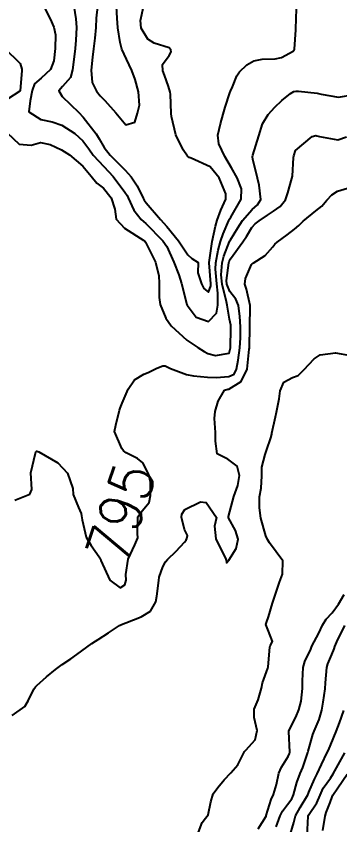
# Model space of a CAD drawing. Header units: metres. Extents: x 307586 to 320046, y 7427249 to 7434250.
# Drawn here: x 319597.7 to 319628.2, y 7428049.3 to 7428125.5 of the extents above; entities that cross this region are included whole.
import ezdxf
from ezdxf.enums import TextEntityAlignment as Align

# ---------------------------------------------------------------- set-up
doc = ezdxf.new("R2010")
doc.units = ezdxf.units.M
doc.header["$MEASUREMENT"] = 0
for name, color, linetype in [('Cotas', 45, 'Continuous'), ('Curvas de Nivel 1m', 11, 'Continuous'), ('Curvas de Nivel 5m', 15, 'Continuous')]:
    doc.layers.add(name, color=color, linetype=linetype)
doc.styles.add('Style-STANDARD', font='STANDARD.shx')

msp = doc.modelspace()

# ---------------------------------------------------------------- linework, layer by layer
at = {"layer": 'Curvas de Nivel 1m', "flags": 128}
for points, elevation in [([(319600.335, 7428126.448), (319600.94, 7428125.204), (319601.278, 7428124.433), (319601.442, 7428123.717), (319601.42, 7428122.431), (319601.297, 7428121.26), (319600.981, 7428120.437), (319600.105, 7428119.63), (319599.46, 7428119.096), (319599.265, 7428118.458), (319599.053, 7428117.485), (319598.947, 7428116.461), (319600.056, 7428115.744), (319601.126, 7428115.506), (319602.051, 7428115.185), (319603.267, 7428114.408), (319604.036, 7428113.732), (319604.589, 7428112.952), (319604.987, 7428112.386), (319606.007, 7428111.29), (319606.865, 7428110.361), (319607.978, 7428108.897), (319608.197, 7428108.568), (319608.299, 7428108.345), (319608.82, 7428107.196), (319609.515, 7428106.327), (319609.947, 7428105.928), (319611.565, 7428104.304), (319611.918, 7428103.782), (319612.596, 7428102.293), (319613.064, 7428101.109), (319613.317, 7428100.286), (319613.826, 7428098.307), (319613.832, 7428098.28), (319613.852, 7428098.238), (319614.686, 7428097.112), (319615.838, 7428096.718), (319616.604, 7428097.484), (319616.729, 7428098.241), (319616.716, 7428099.39), (319616.621, 7428100.243), (319616.496, 7428101.642), (319616.533, 7428102.244), (319616.746, 7428103.411), (319616.975, 7428104.239), (319617.222, 7428104.949), (319617.78, 7428106.232), (319617.839, 7428106.346), (319617.956, 7428106.529), (319618.932, 7428108.216), (319618.964, 7428109.197), (319618.544, 7428110.222), (319618.007, 7428111.189), (319617.385, 7428112.236), (319616.833, 7428113.444), (319616.719, 7428114.243), (319616.968, 7428115.332), (319617.238, 7428116.238), (319617.418, 7428116.899), (319617.847, 7428118.232), (319617.925, 7428118.402), (319618.099, 7428118.819), (319618.506, 7428119.829), (319618.76, 7428120.224), (319619.464, 7428120.875), (319620.129, 7428121.259), (319620.917, 7428121.413), (319622.132, 7428121.454), (319622.728, 7428121.58), (319623.805, 7428122.163), (319623.949, 7428122.358), (319624.067, 7428124.161), (319624.072, 7428124.254), (319624.124, 7428126.161)], 793), ([(319603.186, 7428126.41), (319603.371, 7428125.212), (319603.439, 7428124.407), (319603.366, 7428123.193), (319603.285, 7428122.409), (319603.16, 7428121.377), (319603.052, 7428120.411), (319602.849, 7428119.669), (319602.097, 7428118.848), (319601.766, 7428118.425), (319602.085, 7428117.897), (319603.651, 7428116.404), (319604.066, 7428115.955), (319605.279, 7428114.381), (319605.57, 7428113.909), (319606.03, 7428113.106), (319606.604, 7428112.364), (319608.002, 7428110.958), (319608.572, 7428110.341), (319609.147, 7428109.495), (319609.69, 7428108.324), (319609.784, 7428108.136), (319609.969, 7428107.894), (319611.344, 7428106.306), (319611.943, 7428105.652), (319613.021, 7428104.289), (319613.91, 7428102.987), (319614.279, 7428102.647), (319614.873, 7428102.265), (319614.848, 7428101.306), (319615.196, 7428100.26), (319615.418, 7428099.807), (319615.865, 7428099.471), (319616.064, 7428100.055), (319616.063, 7428100.248), (319615.924, 7428102.228), (319615.926, 7428102.25), (319616.161, 7428104.007), (319616.201, 7428104.247), (319616.511, 7428105.678), (319616.661, 7428106.243), (319617.011, 7428107.191), (319617.47, 7428108.235), (319617.481, 7428108.731), (319616.844, 7428110.241), (319616.008, 7428111.257), (319614.207, 7428112.09), (319614.021, 7428112.163), (319613.87, 7428112.282), (319613.455, 7428112.859), (319612.775, 7428114.293), (319612.365, 7428116), (319612.34, 7428116.297), (319612.273, 7428118.116), (319612.255, 7428118.298), (319612.098, 7428118.837), (319611.701, 7428119.898), (319611.549, 7428120.308), (319611.519, 7428120.912), (319612.135, 7428121.745), (319612.344, 7428122.094), (319612.311, 7428122.298), (319612.145, 7428122.468), (319610.747, 7428122.919), (319610.152, 7428123.284), (319609.513, 7428124.336), (319609.455, 7428125.056), (319609.746, 7428126.334)], 792), ([(319605.413, 7428126.382), (319605.273, 7428125.287), (319605.248, 7428124.384), (319605.164, 7428123.396), (319605.028, 7428122.387), (319604.929, 7428121.59), (319604.818, 7428120.389), (319604.916, 7428119.203), (319605.312, 7428118.382), (319605.66, 7428117.947), (319606.084, 7428117.513), (319607.13, 7428116.359), (319608.056, 7428115.222), (319608.908, 7428115.494), (319609.178, 7428116.339), (319609.344, 7428117.074), (319609.261, 7428118.338), (319608.941, 7428119.505), (319608.641, 7428120.345), (319608.129, 7428121.422), (319607.699, 7428122.354), (319607.521, 7428122.984), (319607.315, 7428124.358), (319607.266, 7428125.27), (319607.204, 7428126.36)], 791), ([(319596.627, 7428122.485), (319598.121, 7428121.005), (319598.292, 7428120.468), (319598.274, 7428120.306), (319598.136, 7428118.47), (319598.13, 7428118.432), (319598.092, 7428118.401), (319596.933, 7428117.629)], 794), ([(319596.913, 7428114.481), (319598.032, 7428113.406), (319599.17, 7428113.32), (319600.034, 7428113.575), (319600.957, 7428113.361), (319602.028, 7428112.879), (319602.779, 7428112.412), (319604.007, 7428111.326), (319604.804, 7428110.388), (319605.339, 7428109.733), (319605.982, 7428109.25), (319606.696, 7428108.363), (319607.025, 7428107.297), (319607.144, 7428106.358), (319607.94, 7428105.494), (319609.758, 7428104.322), (319609.861, 7428104.26), (319609.922, 7428104.183), (319610.854, 7428102.31), (319611.171, 7428101.02), (319611.192, 7428100.307), (319611.208, 7428098.957), (319611.316, 7428098.305), (319611.84, 7428097.014), (319612.342, 7428096.295), (319613.813, 7428094.948), (319614.847, 7428094.264), (319615.432, 7428093.889), (319615.797, 7428093.696), (319616.524, 7428093.514), (319617.798, 7428093.72), (319617.928, 7428094.228), (319617.965, 7428096.094), (319617.967, 7428096.228), (319617.956, 7428096.35), (319617.84, 7428096.931), (319617.611, 7428098.232), (319617.543, 7428098.547), (319617.123, 7428100.238), (319617.037, 7428101.087), (319617.141, 7428102.238), (319617.284, 7428102.862), (319617.843, 7428104.231), (319617.866, 7428104.289), (319617.926, 7428104.404), (319618.619, 7428105.543), (319619.059, 7428106.213), (319619.963, 7428107.257), (319620.469, 7428107.694), (319620.778, 7428108.192), (319620.628, 7428109.552), (319620.473, 7428110.195), (319620.02, 7428112.005), (319619.992, 7428112.2), (319620.025, 7428112.381), (319620.586, 7428114.202), (319620.949, 7428115.307), (319621.462, 7428116.189), (319622.08, 7428116.884), (319622.747, 7428117.512), (319623.568, 7428118.165), (319623.897, 7428118.36), (319624.095, 7428118.399), (319624.329, 7428118.39), (319626.094, 7428118.21), (319626.461, 7428118.126), (319628.09, 7428117.839), (319629.551, 7428118.095)], 794), ([(319597.384, 7428059.604), (319598.55, 7428060.453), (319598.864, 7428060.985), (319599.417, 7428062.074), (319599.561, 7428062.298), (319599.69, 7428062.437), (319600.617, 7428063.242), (319601.438, 7428063.941), (319602.085, 7428064.414), (319602.905, 7428064.949), (319603.452, 7428065.336), (319604.87, 7428066.379), (319605.225, 7428066.615), (319605.469, 7428066.769), (319606.45, 7428067.389), (319607.489, 7428068.07), (319607.668, 7428068.169), (319608.062, 7428068.341), (319609.499, 7428068.882), (319610.378, 7428069.437), (319610.885, 7428070.306), (319610.996, 7428070.831), (319611.164, 7428072.304), (319611.217, 7428072.633), (319611.556, 7428073.603), (319611.79, 7428074.068), (319611.986, 7428074.296), (319612.792, 7428075.07), (319613.588, 7428075.939), (319613.745, 7428076.123), (319613.826, 7428076.277), (319613.864, 7428076.545), (319613.601, 7428077.136), (319613.311, 7428078.283), (319613.328, 7428078.571), (319613.62, 7428078.993), (319615.092, 7428079.722), (319615.627, 7428079.658), (319616.593, 7428078.24), (319616.411, 7428077.436), (319616.554, 7428076.24), (319617.479, 7428074.316), (319617.513, 7428074.23), (319617.56, 7428073.98), (319617.755, 7428074.227), (319618.461, 7428075.335), (319618.631, 7428076.214), (319618.394, 7428077.011), (319617.742, 7428078.228), (319617.724, 7428078.338), (319618.239, 7428080.221), (319618.614, 7428081.25), (319618.781, 7428082.213), (319618.539, 7428083.085), (319617.678, 7428083.755), (319616.659, 7428084.24), (319616.495, 7428085.448), (319616.506, 7428086.242), (319616.407, 7428087.563), (319616.492, 7428088.242), (319616.773, 7428089.209), (319617.358, 7428090.234), (319617.659, 7428090.326), (319617.755, 7428090.351), (319618.921, 7428091.057), (319619.481, 7428092.205), (319619.694, 7428094.094), (319619.702, 7428094.202), (319619.711, 7428094.295), (319619.745, 7428096.201), (319619.762, 7428098.112), (319619.759, 7428098.201), (319619.417, 7428099.755), (319619.256, 7428100.209), (319619.32, 7428100.77), (319619.901, 7428102.061), (319619.954, 7428102.148), (319620.048, 7428102.199), (319621.171, 7428102.927), (319621.919, 7428103.75), (319622.1, 7428103.999), (319622.299, 7428104.176), (319623.244, 7428104.857), (319623.942, 7428105.402), (319624.351, 7428105.75), (319624.777, 7428106.148), (319625.963, 7428107.123), (319626.514, 7428107.578), (319627, 7428108.12), (319627.457, 7428108.636), (319627.982, 7428108.992), (319629.263, 7428109.368)], 796), ([(319614.901, 7428048.609), (319615.266, 7428049.538), (319615.574, 7428049.942), (319615.813, 7428050.245), (319616.055, 7428051.479), (319616.283, 7428052.24), (319616.715, 7428052.83), (319617.316, 7428053.542), (319617.958, 7428054.22), (319618.598, 7428054.947), (319619.235, 7428056.202), (319619.354, 7428056.349), (319620.248, 7428057.307), (319620.44, 7428058.189), (319620.147, 7428059.43), (319620.135, 7428060.193), (319620.52, 7428061.075), (319620.828, 7428062.186), (319620.927, 7428062.686), (319621.442, 7428064.061), (319621.468, 7428064.18), (319621.612, 7428066.036), (319621.661, 7428066.177), (319621.889, 7428066.585), (319621.487, 7428067.557), (319621.259, 7428068.182), (319621.305, 7428068.372), (319621.5, 7428068.884), (319621.89, 7428070.176), (319622.296, 7428071.408), (319622.54, 7428072.17), (319622.818, 7428072.899), (319622.852, 7428074.167), (319621.588, 7428075.853), (319621.397, 7428076.182), (319621.261, 7428076.519), (319620.779, 7428078.188), (319620.637, 7428079.175), (319620.662, 7428080.19), (319620.811, 7428081.023), (319620.885, 7428082.188), (319620.879, 7428082.98), (319621.18, 7428084.185), (319621.315, 7428084.557), (319621.707, 7428085.768), (319621.797, 7428086.094), (319621.817, 7428086.179), (319622.159, 7428087.745), (319622.264, 7428088.175), (319622.494, 7428089.424), (319622.586, 7428090.172), (319622.943, 7428090.991), (319623.772, 7428091.447), (319624.291, 7428091.636), (319624.838, 7428092.144), (319625.794, 7428093.203), (319626.368, 7428093.553), (319627.799, 7428093.744), (319629.209, 7428093.501)], 797), ([(319620.513, 7428048.934), (319621.272, 7428050.129), (319621.293, 7428050.18), (319621.765, 7428051.704), (319621.96, 7428052.17), (319622.26, 7428053.113), (319622.48, 7428054.163), (319622.736, 7428054.755), (319623.347, 7428055.752), (319623.477, 7428056.023), (319623.501, 7428056.149), (319623.417, 7428058.105), (319623.427, 7428058.149), (319624.074, 7428059.455), (319624.368, 7428060.14), (319624.575, 7428060.968), (319624.683, 7428062.137), (319624.691, 7428062.876), (319624.758, 7428064.137), (319624.905, 7428064.682), (319625.469, 7428065.862), (319625.551, 7428066.05), (319625.589, 7428066.129), (319626.239, 7428067.369), (319626.587, 7428068.119), (319626.924, 7428068.691), (319627.505, 7428069.278), (319628.087, 7428070.101), (319628.627, 7428070.992)], 798), ([(319622.208, 7428049.111), (319622.607, 7428050.16), (319622.826, 7428050.61), (319623.289, 7428051.214), (319623.685, 7428051.758), (319623.853, 7428052.144), (319624.157, 7428053.299), (319624.49, 7428054.138), (319624.745, 7428054.723), (319625.209, 7428056.131), (319625.242, 7428056.244), (319625.359, 7428056.697), (319625.683, 7428057.813), (319625.803, 7428058.126), (319626.265, 7428059.24), (319626.517, 7428060.119), (319626.649, 7428060.872), (319626.826, 7428062.116), (319626.876, 7428062.668), (319626.985, 7428064.115), (319627.082, 7428064.48), (319627.462, 7428065.362), (319627.677, 7428065.899), (319627.755, 7428066.106), (319627.931, 7428066.557), (319628.695, 7428068.092)], 799), ([(319625.127, 7428048.258), (319625.232, 7428050.13), (319625.242, 7428050.162), (319625.274, 7428050.207), (319626.037, 7428051.378), (319626.359, 7428052.119), (319626.658, 7428052.768), (319627.319, 7428053.717), (319627.572, 7428054.106), (319628.201, 7428055.236), (319628.697, 7428056.09)], 801), ([(319626.614, 7428048.762), (319626.821, 7428050.115), (319626.932, 7428050.46), (319627.292, 7428051.412), (319627.477, 7428051.931), (319627.563, 7428052.106), (319628.016, 7428052.806), (319628.916, 7428054.086)], 802)]:
    msp.add_lwpolyline(points, dxfattribs=dict(at, elevation=elevation))
at = {"layer": 'Curvas de Nivel 5m', "flags": 128}
for points, elevation in [([(319597.627, 7428079.894), (319599.041, 7428080.449), (319599.207, 7428080.878), (319599.123, 7428082.448), (319599.556, 7428084.316), (319599.611, 7428084.441), (319599.683, 7428084.493), (319599.867, 7428084.438), (319601.673, 7428083.396), (319602.594, 7428082.411), (319603.071, 7428080.976), (319603.104, 7428080.405), (319603.621, 7428079.187), (319603.855, 7428078.636), (319603.912, 7428078.396), (319603.96, 7428078.042), (319604.334, 7428076.389), (319604.797, 7428075.603), (319605.565, 7428074.557), (319605.673, 7428074.369), (319605.725, 7428074.204), (319606.559, 7428072.36), (319607.532, 7428071.633), (319607.982, 7428071.897), (319608.096, 7428072.342), (319608.085, 7428072.878), (319608.299, 7428074.339), (319608.927, 7428075.68), (319609.209, 7428076.326), (319609.172, 7428076.743), (319609.195, 7428078.326), (319609.619, 7428078.882), (319610.273, 7428079.667), (319610.397, 7428080.312), (319610.377, 7428081.588), (319610.246, 7428082.314), (319609.674, 7428083.392), (319609.157, 7428083.807), (319608.097, 7428084.344), (319607.864, 7428084.526), (319607.687, 7428084.749), (319607.006, 7428086.357), (319607.117, 7428086.951), (319607.486, 7428088.352), (319607.542, 7428088.545), (319607.74, 7428089.015), (319608.291, 7428090.342), (319608.899, 7428091.2), (319609.774, 7428091.736), (319610.174, 7428091.919), (319611, 7428092.308), (319611.546, 7428092.542), (319611.785, 7428092.531), (319612.289, 7428092.295), (319613.774, 7428091.718), (319614.44, 7428091.603), (319615.771, 7428091.465), (319616.57, 7428091.443), (319617.772, 7428091.515), (319618.26, 7428091.739), (319618.491, 7428092.219), (319618.629, 7428093.055), (319618.787, 7428094.215), (319618.849, 7428095.183), (319618.856, 7428096.215), (319618.814, 7428097.187), (319618.667, 7428098.218), (319618.437, 7428098.8), (319617.866, 7428099.543), (319617.58, 7428100.233), (319617.55, 7428100.561), (319617.756, 7428102.231), (319617.782, 7428102.353), (319617.907, 7428102.595), (319619.095, 7428104.212), (319619.421, 7428104.717), (319619.943, 7428105.562), (319620.24, 7428105.906), (319620.624, 7428106.193), (319621.414, 7428106.73), (319621.962, 7428107.091), (319622.609, 7428107.531), (319623.108, 7428108.169), (319623.309, 7428108.837), (319623.705, 7428110.163), (319623.758, 7428110.401), (319623.863, 7428112.162), (319623.883, 7428112.303), (319624.03, 7428112.818), (319625.599, 7428114.137), (319625.966, 7428114.209), (319626.044, 7428114.204), (319626.306, 7428114.127), (319628.04, 7428113.807), (319628.833, 7428114.098)], 795), ([(319623.489, 7428048.148), (319623.868, 7428049.542), (319624.055, 7428050.142), (319624.466, 7428050.957), (319625.194, 7428052.131), (319625.231, 7428052.203), (319625.306, 7428052.388), (319625.835, 7428053.607), (319626.079, 7428054.122), (319626.476, 7428054.979), (319627.028, 7428056.113), (319627.134, 7428056.333), (319627.361, 7428056.883), (319627.865, 7428058.103), (319628.186, 7428058.902), (319628.578, 7428060.092)], 800)]:
    msp.add_lwpolyline(points, dxfattribs=dict(at, elevation=elevation))

# ---------------------------------------------------------------- texts
at = {"layer": 'Cotas', "style": 'Style-STANDARD'}
msp.add_text('795', height=4, rotation=71.32047, dxfattribs=at).set_placement((319607.618, 7428078.716, 795), align=Align.MIDDLE_CENTER)

doc.saveas('drawing.dxf')
